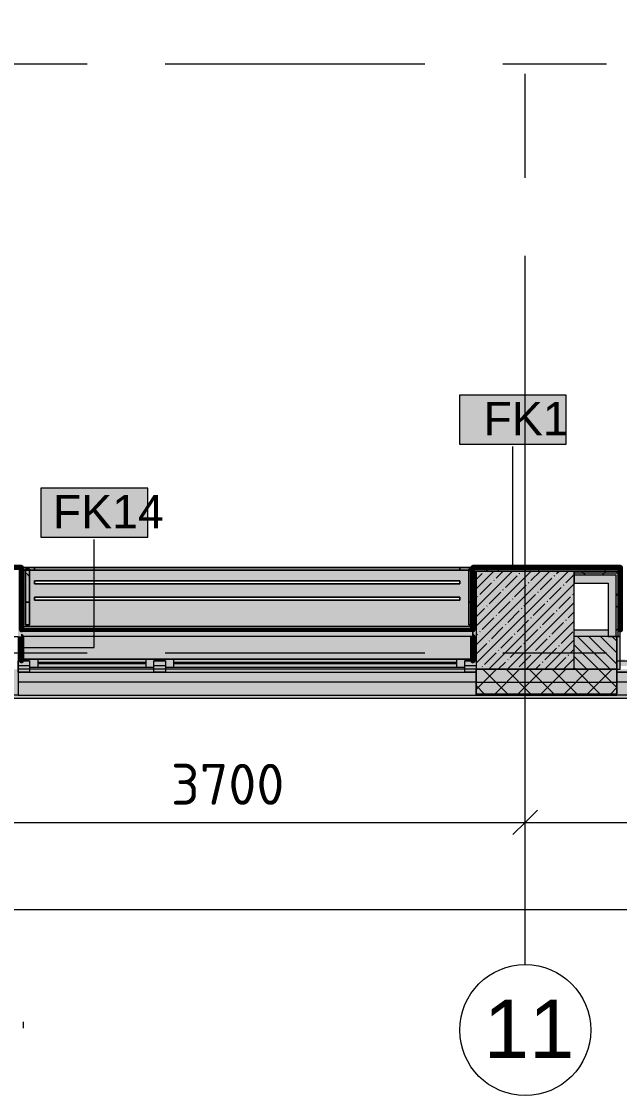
# Model space of a CAD drawing. Header units: millimetres. Extents: x -3817 to 677485, y -22715 to 103890.
# Drawn here: x 30474 to 34130, y -795 to 5771 of the extents above; entities that cross this region are included whole.
import ezdxf

# ---------------------------------------------------------------- set-up
doc = ezdxf.new("R2010")
doc.units = ezdxf.units.MM
doc.layers.add('PDF _Геометрия', color=7, linetype='Continuous', true_color=0x1d1d1d)
doc.layers.add('PDF _Сплошная заливка', color=7, linetype='Continuous', true_color=0xffffff)
doc.layers.add('PDF _Текст', color=7, linetype='Continuous')
doc.styles.add('PDF ArialMT', font='arial.ttf')
doc.styles.add('PDF GOST-Common', font='arial.ttf')
doc.styles.add('PDF ISOCPEUR', font='isocpeur.ttf')

msp = doc.modelspace()

# ---------------------------------------------------------------- hatches: boundary and pattern name
at = {"layer": 'PDF _Сплошная заливка', "true_color": 0xf4f2ee, "transparency": 33554559}
h = msp.add_hatch(color=7, dxfattribs=at)
h.paths.add_polyline_path([(30553.3, 2416.3), (30553, 2432.3), (30474.3, 2431), (30489, 2416.3), (30498.3, 2416.3), (30498.3, 2421.8), (30522.3, 2421.8), (30522.3, 2416.3), (30553, 2416.3)], flags=0)
h.paths.add_polyline_path([(33208.3, 2416.3), (33208.3, 2421.8), (33222.8, 2421.8), (33232.3, 2432.3), (33153.3, 2431.3), (33153.3, 2416.3)], flags=0)
at = {"layer": 'PDF _Сплошная заливка', "true_color": 0xf9f8f6, "transparency": 33554559}
msp.add_hatch(color=7, dxfattribs=at).paths.add_polyline_path([(31121.3, 2416.3), (33153.3, 2416.3), (33153.3, 2432.3), (30553.3, 2432.3), (30553.3, 2416.3)])
at = {"layer": 'PDF _Сплошная заливка', "transparency": 33554559}
for points in [[(34131.7, 2411.3), (34135.3, 2412.3), (34134.3, 2431.3), (33233.3, 2431.3), (33233.3, 2411.3), (34122.2, 2411.3)], [(33253.3, 2061.3), (33253.3, 2411.3), (33233.3, 2411.3), (33233.3, 2061.3), (33243.3, 2061.3)], [(33253.3, 1811.3), (33853.3, 1811.3), (33853.3, 2411.3), (33253.3, 2411.3), (33253.3, 1831.3)], [(34059.3, 2398.8), (34134.3, 2398.8), (34134.3, 2411.3), (33853.3, 2411.3), (33853.3, 2398.8)], [(34121.8, 2386.3), (34121.8, 2398.8), (33853.3, 2398.8), (33853.3, 2386.3), (34109.3, 2386.3)], [(34113.3, 2011.3), (34121.8, 2011.3), (34121.8, 2386.3), (34109.3, 2386.3), (34109.3, 2011.3)], [(34134.3, 2011.3), (34134.3, 2398.8), (34121.8, 2398.8), (34121.8, 2011.3), (34131.9, 2011.3)], [(31283.3, 1823.3), (31283.3, 1863.3), (31303.3, 1863.3), (31303.3, 1873.3), (30503.3, 1872.3), (30503.3, 1863.3), (30523.3, 1863.3), (30523.3, 1823.3), (31121.3, 1823.3)], [(33183.3, 1823.3), (33183.3, 1863.3), (33203.3, 1863.3), (33203.3, 1873.3), (31333.3, 1872.3), (31333.3, 1863.3), (31353.3, 1863.3), (31353.3, 1823.3)], [(30453.3, 1811.3), (33253.3, 1811.3), (33253.3, 1831.3), (33183.3, 1831.3), (33183.3, 1823.3), (31353.3, 1823.3), (31353.3, 1831.3), (31283.3, 1831.3), (31283.3, 1823.3), (30523.3, 1823.3), (30523.3, 1831.3), (30453.3, 1831.3), (30453.3, 1823.3)], [(30453.3, 1653.4), (33253.3, 1653.4), (33253.3, 1811.3), (30453.3, 1811.3), (30453.3, 1658.3)], [(34113.3, 1653.4), (36213.3, 1653.4), (36213.3, 1811.3), (34113.3, 1811.3), (34113.3, 1658.3)], [(16753.3, 1631.4), (39003.3, 1631.4), (39003.3, 1653.4), (133.3, 1653.4), (133.3, 1631.4), (16175.8, 1631.4)]]:
    msp.add_hatch(color=256, dxfattribs=at).paths.add_polyline_path(points)
at = {"layer": 'PDF _Сплошная заливка', "true_color": 0xeae6de, "transparency": 33554559}
h = msp.add_hatch(color=254, dxfattribs=at)
h.paths.add_polyline_path([(33232.3, 2072.3), (33232.3, 2081.8), (33208.3, 2081.8), (33208.3, 2416.3), (30522.3, 2416.3), (30522.3, 2081.8), (30498.3, 2081.8), (30498.3, 2416.3), (30474.3, 2416.3), (30474.3, 2072.3), (33153.3, 2072.3)], flags=0)
h.paths.add_polyline_path([(31121.3, 2232.3), (30553, 2232.3), (30553, 2252.3), (33153.3, 2252.3), (33153.3, 2232.3)], flags=0)
h.paths.add_polyline_path([(30588.6, 2332.3), (30553, 2332.3), (30553, 2352.3), (33153.3, 2352.3), (33153.3, 2332.3), (31121.3, 2332.3)], flags=0)
at = {"layer": 'PDF _Сплошная заливка', "true_color": 0xf9f8f6, "transparency": 33554559}
h = msp.add_hatch(color=7, dxfattribs=at)
h.paths.add_polyline_path([(30498.3, 2221.8), (30522.3, 2221.8), (30522.3, 2370.7), (30498.3, 2400.7), (30498.3, 2232.3)], flags=0)
h.paths.add_polyline_path([(30522.3, 2383), (30522.3, 2416.3), (30498.3, 2416.3), (30498.3, 2407)], flags=0)
h = msp.add_hatch(color=7, dxfattribs=at)
h.paths.add_polyline_path([(33232.3, 2221.8), (33232.3, 2421.8), (33224.9, 2421.8), (33208.3, 2401), (33208.3, 2221.8)], flags=0)
h.paths.add_polyline_path([(33208.3, 2407.3), (33217.3, 2416.3), (33208.3, 2416.3)], flags=0)
at = {"layer": 'PDF _Сплошная заливка', "true_color": 0xf4f2ee, "transparency": 33554559}
msp.add_hatch(color=7, dxfattribs=at).paths.add_polyline_path([(33232.3, 2081.8), (33232.3, 2221.8), (33208.3, 2221.8), (33208.3, 2081.8), (33229, 2081.8)])
at = {"layer": 'PDF _Сплошная заливка', "transparency": 33554559}
h = msp.add_hatch(color=256, dxfattribs=at)
h.paths.add_polyline_path([(25678.3, 1831.3), (25678.3, 1863.3), (25657.3, 1863.3), (25657.3, 1872.3), (25628.3, 1872.3), (25628.3, 1863.3), (25608.3, 1863.3), (25608.3, 1831.3), (25658.3, 1831.3)], flags=0)
h.paths.add_polyline_path([(23708.3, 1831.3), (23778.3, 1831.3), (23778.3, 1863.3), (23758.3, 1863.3), (23758.3, 1872.3), (23728.3, 1872.3), (23728.3, 1863.3), (23708.3, 1863.3)], flags=0)
h.paths.add_polyline_path([(22948.3, 1831.3), (22948.3, 1863.3), (22928.3, 1863.3), (22928.3, 1872.3), (22899.3, 1872.3), (22897.5, 1863.3), (22878.3, 1863.3), (22878.3, 1831.3), (22928.3, 1831.3)], flags=0)
h.paths.add_polyline_path([(38213.3, 1831.3), (38212.3, 1872.3), (38183.3, 1872.3), (38183.3, 1863.3), (38163.3, 1863.3), (38163.3, 1831.3)], flags=0)
h.paths.add_polyline_path([(37403.3, 1831.3), (37403.3, 1863.3), (37383.3, 1863.3), (37383.3, 1872.3), (37354.3, 1872.3), (37353.3, 1863.3), (37333.3, 1863.3), (37333.3, 1831.3)], flags=0)
h.paths.add_polyline_path([(26653.3, 1831.3), (26723.3, 1831.3), (26723.3, 1863.3), (26703.3, 1863.3), (26703.3, 1872.3), (26674.3, 1872.3), (26673, 1863.3), (26653.3, 1863.3)], flags=0)
h.paths.add_polyline_path([(27532.3, 1831.3), (27553.3, 1831.3), (27553, 1863.3), (27532.3, 1863.3), (27532.3, 1872.3), (27503.3, 1872.3), (27503.3, 1863.3), (27483.3, 1863.3), (27483.3, 1831.3), (27503.3, 1831.3)], flags=0)
h.paths.add_polyline_path([(36163.3, 1831.3), (36192.3, 1831.3), (36192.3, 1872.4), (36163.3, 1870.4), (36163.3, 1863.3), (36143.3, 1863.3), (36143.3, 1831.3)], flags=0)
h.paths.add_polyline_path([(21803.3, 1831.3), (21853.3, 1831.3), (21853.3, 1863.3), (21832.3, 1863.3), (21832.3, 1872.3), (21803.3, 1872.3), (21803.3, 1863.3), (21783.3, 1863.3), (21783.3, 1831.3)], flags=0)
h.paths.add_polyline_path([(35013.3, 1831.3), (35013.3, 1863.3), (34993.3, 1863.3), (34993.3, 1872.4), (34963.3, 1872.4), (34963.3, 1863.3), (34943.3, 1863.3), (34943.3, 1831.3), (34993.3, 1831.3)], flags=0)
h.paths.add_polyline_path([(21023.3, 1831.3), (21023.3, 1863.3), (21003.3, 1863.3), (21003.3, 1872.3), (20974.3, 1872.3), (20973.3, 1863.3), (20953.3, 1863.3), (20953.5, 1831.3), (21003.3, 1831.3)], flags=0)
h.paths.add_polyline_path([(34183.3, 1831.3), (34183.3, 1863.3), (34163.3, 1863.3), (34163.3, 1872.4), (34134.3, 1872.4), (34134.3, 1831.3), (34163.3, 1831.3)], flags=0)
h.paths.add_polyline_path([(18333.3, 1851.3), (18333.3, 1831.3), (18403.3, 1831.3), (18403.3, 1852.9)], flags=0)
h.paths.add_polyline_path([(19553.3, 1831.3), (19603.3, 1831.3), (19603.3, 1863.3), (19582.3, 1863.3), (19582.3, 2016.3), (17524.3, 2016.3), (17523.3, 1863.3), (17503.3, 1863.3), (17503.3, 1831.3), (17573.3, 1833), (17573.3, 1863.3), (17553.3, 1863.3), (17553.3, 1873.3), (18353.3, 1873.3), (18353.3, 1863.3), (18333.3, 1863.3), (18333.3, 1851.3), (18403.3, 1852.9), (18403.3, 1863.3), (18383.3, 1863.3), (18383.3, 1873.3), (19553.3, 1873.3), (19553.3, 1863.3), (19533.3, 1863.3), (19533.3, 1831.3)], flags=0)
h.paths.add_polyline_path([(29453, 1831.3), (29453, 1863.3), (29432, 1863.3), (29432, 1872.3), (29403, 1872.3), (29403, 1863.3), (29383, 1863.3), (29383, 1831.3), (29433, 1831.3)], flags=0)
h.paths.add_polyline_path([(28574, 1831.3), (28623, 1831.3), (28623, 1863.3), (28603, 1863.3), (28603, 1872.3), (28574, 1872.3), (28573, 1863.3), (28553, 1863.3), (28553.2, 1831.3), (28573, 1831.3)], flags=0)
h.paths.add_polyline_path([(33203.3, 1831.3), (33253.3, 1831.3), (33253.3, 1863.3), (33232.3, 1863.3), (33232.3, 1872.3), (33203.3, 1872.3), (33203.3, 1863.3), (33183.3, 1863.3), (33183.3, 1831.3)], flags=0)
h.paths.add_polyline_path([(30453.3, 1831.3), (30523.3, 1831.3), (30523.3, 1863.3), (30503.3, 1863.3), (30503.3, 1872.3), (30474.3, 1872.3), (30473.3, 1863.3), (30453.3, 1863.3)], flags=0)
h.paths.add_polyline_path([(31353.3, 1831.3), (31353.3, 1863.3), (31333.3, 1863.3), (31333.3, 1872.3), (31303.3, 1872.3), (31303.3, 1863.3), (31283.3, 1863.3), (31283.3, 1831.3), (31333.3, 1831.3)], flags=0)
h.paths.add_polyline_path([(16753.3, 1831.3), (16753.3, 1863.3), (16732.3, 1863.3), (16733.3, 2011.3), (16753.3, 2011.3), (16753.3, 2016.3), (16020.3, 2016.3), (15853.3, 2051.3), (15853.3, 2011.3), (15874.3, 2011.3), (15873.3, 1863.3), (15853.3, 1863.3), (15853.3, 1831.3), (15923.3, 1831.3), (15923.3, 1863.3), (15903.3, 1863.3), (15903.3, 1873.3), (16703.3, 1873.3), (16703.3, 1863.3), (16683.3, 1863.3), (16683.3, 1831.3)], flags=0)
h.paths.add_polyline_path([(13003.3, 1831.3), (13073.3, 1831.3), (13073.3, 1863.3), (13053.3, 1863.3), (13053.3, 1873.3), (13853.3, 1873.3), (13853.3, 1863.3), (13833.3, 1863.3), (13833.3, 1831.3), (13903.3, 1831.3), (13903.3, 1863.3), (13883.3, 1863.3), (13883.3, 1873.3), (15053.3, 1873.3), (15053.3, 1863.3), (15033.3, 1863.3), (15033.3, 1831.3), (15103.3, 1831.3), (15103.3, 1863.3), (15082.3, 1863.3), (15082.3, 2051.2), (14752.4, 2016.3), (13024.1, 2016.3), (13023.3, 1863.3), (13006.2, 1863.3)], flags=0)
h.paths.add_polyline_path([(12253.3, 1831.3), (12253.3, 1863.3), (12232.3, 1863.3), (12233.3, 2011.3), (12403.3, 2011.3), (12403.3, 2051.3), (12383.3, 2051.3), (12383.3, 2016.3), (10528, 2016.3), (10173.3, 2051.3), (10173.3, 1863.3), (10153.3, 1863.3), (10153.3, 1831.3), (10223.3, 1831.3), (10223.3, 1863.3), (10203.3, 1863.3), (10203.3, 1873.3), (11003.3, 1873.3), (11003.3, 1863.3), (10983.3, 1863.3), (10983.3, 1831.3), (11053.3, 1831.3), (11053.3, 1863.3), (11033.3, 1863.3), (11033.3, 1873.3), (12203.3, 1873.3), (12203.3, 1863.3), (12183.3, 1863.3), (12183.3, 1831.3)], flags=0)
h.paths.add_polyline_path([(9403, 1831.3), (9403, 1863.3), (9382, 1863.3), (9383, 2011.3), (9582, 2012.3), (9582, 2016.3), (8523, 2016.3), (8523, 2051.3), (8503.3, 2051.3), (8503.3, 2011.3), (8524, 2011.3), (8523, 1863.3), (8503.3, 1863.3), (8503.3, 1831.3), (8573, 1831.3), (8573, 1863.3), (8553, 1863.3), (8553, 1873.3), (9353, 1873.3), (9353, 1863.3), (9333, 1863.3), (9333, 1831.3), (9383, 1831.3)], flags=0)
h.paths.add_polyline_path([(4803.3, 1831.3), (4873.3, 1831.3), (4873.3, 1863.3), (4853.3, 1863.3), (4853.3, 1873.3), (7023.3, 1873.3), (7023.3, 1863.3), (7003.3, 1863.3), (7003.3, 1831.3), (7073.3, 1831.3), (7073.3, 1863.3), (7052.3, 1863.3), (7052.3, 2016.3), (3994.3, 2016.3), (3993.3, 1851.3), (3973.3, 1851.3), (3973.3, 1831.3), (4043.3, 1831.3), (4043.3, 1863.3), (4023.3, 1863.3), (4023.3, 1873.3), (4823.3, 1873.3), (4823.3, 1863.3), (4803.3, 1863.3)], flags=0)
h.paths.add_polyline_path([(26653.3, 2011.3), (26671.8, 2011.3), (26671.8, 2051.3), (26653.3, 2050.9)], flags=0)
h.paths.add_polyline_path([(26403.3, 2011.3), (26596.8, 2011.3), (26596.8, 2051.3), (26403.3, 2051.3), (26403.3, 2044.9)], flags=0)
h.paths.add_polyline_path([(30053, 2011.3), (30398.3, 2011.3), (30398.3, 2051.3), (30053, 2051.3)], flags=0)
h.paths.add_polyline_path([(27553, 2011.3), (27553.2, 2011.3), (27553, 2034.6)], flags=0)
h.paths.add_polyline_path([(29433, 2011.3), (29453, 2011.3), (29453, 2051.3), (29433, 2051.3)], flags=0)
h.paths.add_polyline_path([(25678.3, 2011.3), (25678.3, 2051.3), (25657.5, 2051.3), (25658.3, 2011.3)], flags=0)
h.paths.add_polyline_path([(33853.3, 2011.3), (34059.3, 2011.3), (34059.3, 2051.3), (33853.3, 2051.3)], flags=0)
h.paths.add_polyline_path([(36211.9, 2011.3), (36213.3, 2011.3), (36211.9, 2051.3)], flags=0)
h.paths.add_polyline_path([(15496.5, 2011.3), (15778.3, 2011.3), (15778.3, 2051.3), (15178.3, 2051.3), (15178.3, 2011.3), (15430.5, 2011.3)], flags=0)
h.paths.add_polyline_path([(22897.5, 2011.3), (22897.5, 2051.3), (22878.3, 2051.3), (22878.3, 2011.3)], flags=0)
h.paths.add_polyline_path([(22753.3, 2011.3), (22823.3, 2011.3), (22823.3, 2051.3), (22753.3, 2051.3)], flags=0)
h.paths.add_polyline_path([(22153.3, 2011.3), (22153.3, 2051.3), (21928.3, 2051.3), (21928.3, 2011.3)], flags=0)
h.paths.add_polyline_path([(10061.7, 2011.3), (10078.3, 2011.3), (10078.3, 2051.3), (9678, 2051.3), (9678, 2011.3), (9869.6, 2011.3)], flags=0)
h.paths.add_polyline_path([(26672.8, 2011.3), (26673, 2011.3), (26672.8, 2051.3)], flags=0)
h.paths.add_polyline_path([(16903.3, 2011.3), (16903.3, 2051.3), (16828.3, 2051.3), (16828.3, 2011.3), (16855.1, 2011.3)], flags=0)
h.paths.add_polyline_path([(30473.3, 2011.3), (30473.3, 2051.3), (30453.3, 2051.3), (30453.3, 2011.3)], flags=0)
h.paths.add_polyline_path([(33253.3, 2011.3), (33253.3, 2051.3), (33233.3, 2051.3), (33233.3, 2011.3)], flags=0)
h.paths.add_polyline_path([(7903.3, 2011.3), (7903.3, 2051.3), (7148.3, 2051.3), (7148.3, 2011.3), (7224.2, 2011.3)], flags=0)
at = {"layer": 'PDF _Сплошная заливка', "true_color": 0xeae6de, "transparency": 33554559}
h = msp.add_hatch(color=254, dxfattribs=at)
h.paths.add_polyline_path([(30474.3, 1872.3), (33232.3, 1873.3), (33232.3, 2051.3), (30473.3, 2051.3), (30474.3, 1873.3)], flags=0)
h.paths.add_polyline_path([(31121.3, 2052.3), (33232.3, 2052.3), (33232.3, 2072.3), (30474.3, 2072.3), (30474.3, 2052.3), (30553, 2052.3)], flags=0)
at = {"layer": 'PDF _Сплошная заливка', "transparency": 33554559}
h = msp.add_hatch(color=256, dxfattribs=at)
h.paths.add_polyline_path([(33853.3, 1811.3), (34113.3, 1811.3), (34113.3, 2011.3), (33853.3, 2011.2), (33853.3, 1811.4)], flags=0)
h.paths.add_polyline_path([(36213.3, 1811.3), (37333.3, 1811.3), (37333.3, 2011.3), (36213.3, 2011.3), (36213.3, 1831.3)], flags=0)
h = msp.add_hatch(color=256, dxfattribs=at)
h.paths.add_polyline_path([(30453.3, 1661.3), (30453.3, 1811.3), (29453, 1811.3), (29453, 1661.3)], flags=0)
h.paths.add_polyline_path([(36213.3, 1661.3), (37333.3, 1661.3), (37333.3, 1811.3), (36213.3, 1811.3), (36213.3, 1721.1)], flags=0)
h.paths.add_polyline_path([(38233.3, 1661.3), (39003.3, 1661.3), (39003.3, 1811.3), (38233.3, 1811.3), (38233.3, 1726.1)], flags=0)
h.paths.add_polyline_path([(25686.6, 1661.3), (26653.3, 1661.3), (26653.3, 1811.3), (25678.3, 1811.3), (25678.3, 1661.3)], flags=0)
h.paths.add_polyline_path([(28553, 1661.3), (28553, 1811.3), (27553.3, 1811.3), (27553.3, 1661.3), (28404, 1661.3)], flags=0)
h.paths.add_polyline_path([(1230.3, 1661.3), (3973.3, 1661.3), (3973.3, 1811.3), (-16.7, 1811.3), (-16.7, 1661.3), (353.3, 1661.3)], flags=0)
h.paths.add_polyline_path([(12253.3, 1661.3), (13003.3, 1663.4), (13003.3, 1811.3), (12253.3, 1811.3), (12253.3, 1661.5)], flags=0)
h.paths.add_polyline_path([(15103.3, 1661.3), (15853.3, 1661.3), (15853.3, 1811.3), (15103.3, 1811.3), (15103.3, 1668.6)], flags=0)
h.paths.add_polyline_path([(16753.3, 1661.3), (17503.3, 1661.3), (17503.3, 1811.3), (16753.3, 1811.3), (16753.3, 1672.7)], flags=0)
h.paths.add_polyline_path([(19603.3, 1661.3), (20953.3, 1661.3), (20953.3, 1811.3), (19603.3, 1811.3), (19603.3, 1679.8)], flags=0)
h.paths.add_polyline_path([(33838.7, 1661.3), (34113.3, 1661.3), (34113.3, 1811.3), (33253.3, 1811.3), (33253.3, 1661.3)], flags=0)
h.paths.add_polyline_path([(21853.3, 1661.3), (22878.3, 1661.3), (22878.3, 1811.3), (21853.3, 1811.3), (21853.3, 1685.4)], flags=0)
h.paths.add_polyline_path([(9403, 1661.3), (10153.3, 1661.3), (10153.3, 1811.3), (9403, 1811.3), (9403, 1793.3)], flags=0)
h.paths.add_polyline_path([(8503, 1661.3), (8503, 1811.3), (7073.3, 1811.3), (7073.3, 1661.3), (7903.3, 1661.3)], flags=0)
h = msp.add_hatch(color=256, dxfattribs=at)
h.paths.add_polyline_path([(33838.7, 1653.4), (34113.3, 1653.4), (34113.3, 1658.3), (33253.3, 1658.3), (33253.3, 1653.4)], flags=0)
h.paths.add_polyline_path([(36213.3, 1653.4), (37333.3, 1653.4), (37333.3, 1658.3), (36213.3, 1658.3)], flags=0)
h.paths.add_polyline_path([(38233.3, 1653.4), (39003.3, 1653.4), (39003.3, 1658.3), (38233.3, 1658.3)], flags=0)
h.paths.add_polyline_path([(29453, 1653.4), (30453.3, 1653.4), (30453.3, 1658.3), (29453, 1658.3)], flags=0)
h.paths.add_polyline_path([(28404, 1653.4), (28553, 1653.4), (28553, 1658.3), (27553.3, 1658.3), (27553.3, 1653.4)], flags=0)
h.paths.add_polyline_path([(25686.6, 1653.4), (26653.3, 1653.4), (26653.3, 1658.3), (25678.3, 1658.3), (25678.3, 1653.4)], flags=0)
h.paths.add_polyline_path([(16753.3, 1653.4), (17503.3, 1653.4), (17503.3, 1658.3), (16753.3, 1658.3)], flags=0)
h.paths.add_polyline_path([(12253.3, 1653.4), (13003.3, 1653.4), (13003.3, 1658.3), (12253.3, 1658.3)], flags=0)
h.paths.add_polyline_path([(15103.3, 1653.4), (15853.3, 1653.4), (15853.3, 1658.3), (15103.3, 1658.3)], flags=0)
h.paths.add_polyline_path([(20953.3, 1653.4), (20953.3, 1658.3), (19603.3, 1658.3), (19603.3, 1653.4), (20251.9, 1653.4)], flags=0)
h.paths.add_polyline_path([(21853.3, 1653.4), (22878.3, 1653.4), (22878.3, 1658.3), (21853.3, 1658.3)], flags=0)
h.paths.add_polyline_path([(7903.3, 1653.4), (8503, 1653.4), (8503, 1658.3), (7073.3, 1658.3), (7073.3, 1653.4)], flags=0)
h.paths.add_polyline_path([(3973.3, 1653.4), (3973.3, 1658.3), (-24.7, 1658.3), (-24.7, 1653.4), (3753.3, 1653.4)], flags=0)
h.paths.add_polyline_path([(9403, 1653.4), (10153.3, 1653.4), (10153.3, 1658.3), (9403, 1658.3), (9403, 1654.4)], flags=0)
h = msp.add_hatch(color=256, dxfattribs=at)
h.paths.add_polyline_path([(36556.1, 1658.3), (37333.3, 1658.3), (37333.3, 1661.3), (36213.3, 1661.3), (36213.3, 1658.3)], flags=0)
h.paths.add_polyline_path([(25686.6, 1658.3), (26653.3, 1658.3), (26653.3, 1661.3), (25678.3, 1661.3), (25678.3, 1658.3)], flags=0)
h.paths.add_polyline_path([(39003.3, 1658.3), (39003.3, 1661.3), (38233.3, 1661.3), (38233.3, 1658.3)], flags=0)
h.paths.add_polyline_path([(15103.3, 1658.3), (15853.3, 1658.3), (15853.3, 1661.3), (15103.3, 1661.3)], flags=0)
h.paths.add_polyline_path([(16753.3, 1658.3), (17503.3, 1658.3), (17503.3, 1661.3), (16753.3, 1661.3)], flags=0)
h.paths.add_polyline_path([(33853, 1658.3), (34113.3, 1658.3), (34113.3, 1661.3), (33253.3, 1661.3), (33253.3, 1658.3), (33838.7, 1658.3)], flags=0)
h.paths.add_polyline_path([(7903.3, 1658.3), (8503, 1658.3), (8503, 1661.3), (7073.3, 1661.3), (7073.3, 1658.3)], flags=0)
h.paths.add_polyline_path([(21853.3, 1658.3), (22878.3, 1658.3), (22878.3, 1661.3), (21853.3, 1661.3)], flags=0)
h.paths.add_polyline_path([(29453, 1658.3), (30453.3, 1658.3), (30453.3, 1661.3), (29453, 1661.3)], flags=0)
h.paths.add_polyline_path([(20251.9, 1658.3), (20953.3, 1658.3), (20953.3, 1661.3), (19603.3, 1661.3), (19603.3, 1658.3)], flags=0)
h.paths.add_polyline_path([(27553.3, 1658.3), (28553, 1658.3), (28553, 1661.3), (27553.3, 1661.3)], flags=0)
h.paths.add_polyline_path([(12253.3, 1658.3), (13003.3, 1658.3), (13003.3, 1661.3), (12253.3, 1661.3)], flags=0)
h.paths.add_polyline_path([(-16.7, 1658.3), (3973.3, 1658.3), (3973.3, 1661.3), (-16.7, 1661.3), (-19.7, 1658.3)], flags=0)
h.paths.add_polyline_path([(9403, 1658.3), (10153.3, 1658.3), (10153.3, 1661.3), (9403, 1661.3)], flags=0)

# ---------------------------------------------------------------- linework, layer by layer
at = {"layer": 'PDF _Геометрия', "color": 231, "lineweight": 70, "true_color": 0xff80c0}
for points in [[(30473.3, 2431.3), (30473.3, 2052.3), (30474.3, 2052.3), (30474.3, 2431.3), (30474.3, 2432.3), (29874, 2432.3), (29874, 9190.3), (30073, 9190.3), (30074, 9190.3), (30074, 9590.3)], [(34134.3, 2411.3), (34134.3, 2051.3), (34135.3, 2051.3), (34135.3, 2411.3), (34135.3, 2431.3), (34135.3, 2432.3), (34134.3, 2432.3), (33233.3, 2432.3), (33232.3, 2432.3), (33232.3, 2052.3), (33233.3, 2052.3), (33233.3, 2431.3)]]:
    msp.add_lwpolyline(points, dxfattribs=at)
at = {"layer": 'PDF _Геометрия', "color": 9, "lineweight": 9, "true_color": 0xc0c0c0}
for points in [[(39273.4, 1631.4), (133.3, 1631.4), (-46.7, 1631.4), (-46.7, 5581.4), (-24.7, 5581.4)], [(33233.3, 2431.3), (33233.3, 2411.3), (33233.3, 2061.3), (33253.3, 2061.3), (33253.3, 2411.3), (34134.3, 2411.3)], [(29683.3, 1811.3), (30053, 1811.3), (30053, 2011.3), (30453.3, 2011.3), (30453.3, 1811.3), (30453.3, 1653.4), (33253.3, 1653.4), (33253.3, 1811.3), (30453.3, 1811.3), (30453.3, 1653.4), (29453, 1653.4), (29453, 1811.3), (28553, 1811.3), (28553, 1653.4), (27553.3, 1653.4), (27553.3, 1811.3), (26653.3, 1811.3), (26653.3, 1653.4), (27553.3, 1653.4), (27553.3, 1811.3), (27553.3, 2011.3), (27553.3, 2051.3), (27553.3, 2011.3)], [(33233.3, 2051.3), (33253.3, 2051.3), (33253.3, 2011.3), (33233.3, 2011.3)], [(33243.3, 2051.3), (33253.3, 2051.3)], [(33853.3, 2051.3), (34059.3, 2051.3)], [(34113.3, 1811.3), (34113.3, 2011.3), (33853.3, 2011.3)], [(30523.3, 1831.3), (30453.3, 1831.3)], [(31353.3, 1831.3), (31283.3, 1831.3)], [(33253.3, 1831.3), (33183.3, 1831.3)], [(33853, 1811.3), (33253.3, 1811.3), (33253.3, 1653.4), (34113.3, 1653.4), (34113.3, 1811.3), (34113.3, 1661.3)], [(36213.3, 1658.3), (36213.3, 1653.4), (34113.3, 1653.4), (34113.3, 1658.3)]]:
    msp.add_lwpolyline(points, dxfattribs=at)
at = {"layer": 'PDF _Геометрия', "color": 253, "lineweight": 9, "true_color": 0xaaaaaa}
for points in [[(30240.6, 5511.3), (30875.6, 5511.3)], [(31351.9, 5511.3), (32939.4, 5511.3)], [(33415.6, 5511.3), (34050.6, 5511.3)], [(33553.3, 4814.8), (33553.3, 5449.8)], [(33553.3, 5.1), (33553.3, 2505.1), (33553.3, 4338.5)], [(30240.6, 1911.3), (30875.6, 1911.3)], [(31351.9, 1911.3), (32939.4, 1911.3)], [(33415.6, 1911.3), (34050.6, 1911.3)], [(30523.3, 1863.3), (30453.3, 1863.3)], [(30573.3, 1853.3), (31233.3, 1853.3)], [(31233.3, 1843.3), (30573.3, 1843.3)], [(31353.3, 1863.3), (31283.3, 1863.3)], [(31403.3, 1853.3), (33133.3, 1853.3)], [(33133.3, 1843.3), (31403.3, 1843.3)], [(33253.3, 1863.3), (33183.3, 1863.3)], [(30453.3, 1793.3), (33253.3, 1793.3)], [(34113.3, 1793.3), (36213.3, 1793.3)]]:
    msp.add_lwpolyline(points, dxfattribs=at)
at = {"layer": 'PDF _Геометрия', "color": 7, "lineweight": 9}
for points in [[(33803.7, 3486.6), (33150.6, 3486.6), (33150.6, 3186.6), (33803.7, 3186.6)], [(31245.3, 2917.6), (30592.1, 2917.6), (30592.1, 2617.6), (31245.3, 2617.6)], [(33853.3, 2411.3), (33253.3, 2411.3), (33253.3, 1811.3), (33853.3, 1811.3)], [(34113.3, 1811.3), (33853, 1811.3)]]:
    msp.add_lwpolyline(points, close=True, dxfattribs=at)
for points in [[(33477.2, 2431.9), (33477.2, 3172.7)], [(30467.7, 1944.5), (30918.7, 1944.5), (30918.7, 2603.7)], [(34134.3, 2432.3), (34134.3, 2431.3), (34122.2, 2431.3), (33233.3, 2431.3)], [(34121.8, 2011.3), (34121.8, 2336.3), (34121.8, 2386.3), (34121.8, 2398.8), (33853.3, 2398.8)], [(34109.3, 2011.3), (34109.3, 2336.3), (34109.3, 2386.3), (33853.3, 2386.3)], [(33253.3, 1732.3), (34113.3, 1732.3)], [(33253.3, 1661.3), (34113.3, 1661.3)], [(33253.3, 1658.3), (34113.3, 1658.3)], [(233.3, 874.9), (3953.3, 874.9), (8253.3, 874.9), (12753.3, 874.9), (14253.3, 874.9), (17253.3, 874.9), (18753.3, 874.9), (22453.3, 874.9), (26153.3, 874.9), (29853.3, 874.9), (33553.3, 874.9), (38553.3, 874.9), (39003.3, 874.9), (39003.3, 994.9)], [(33553.3, 680.9), (33553.3, 874.9), (33553.3, 994.9)], [(233.3, 342.6), (39123.3, 342.6)], [(30484.2, -344.2), (30484.2, -364), (30484.2, -383.7)]]:
    msp.add_lwpolyline(points, dxfattribs=at)
at = {"layer": 'PDF _Геометрия', "color": 8, "lineweight": 9, "true_color": 0x808080}
for points in [[(33233.3, 2432.3), (30474.2, 2432.3)], [(30553, 2332.3), (30553, 2352.3), (33153.3, 2352.3), (33153.3, 2332.3)], [(30553, 2332.3), (33153.3, 2332.3), (33153.3, 2352.3), (30553, 2352.3)], [(30553, 2232.3), (30553, 2252.3), (33153.3, 2252.3), (33153.3, 2232.3)], [(30553, 2232.3), (33153.3, 2232.3), (33153.3, 2252.3), (30553, 2252.3)], [(33232.3, 2072.3), (30474.3, 2072.3)], [(33233.3, 2052.3), (33233.3, 2011.3)], [(30503.3, 1872.3), (30474.3, 1872.3)], [(31333.3, 1872.3), (31303.3, 1872.3)], [(33232.3, 1872.3), (33203.3, 1872.3)]]:
    msp.add_lwpolyline(points, close=True, dxfattribs=at)
for points in [[(30474.2, 2432.3), (33233.3, 2432.3), (30474.2, 2432.3)], [(30553.3, 2432.3), (33153.3, 2432.3), (30553.3, 2432.3)]]:
    msp.add_lwpolyline(points, dxfattribs=at)
at = {"layer": 'PDF _Геометрия', "color": 254, "lineweight": 9, "true_color": 0xd5d3cf}
for points in [[(30553.3, 2432.3), (30553.3, 2416.3), (30553.3, 2432.3)], [(33217.3, 2416.3), (33208.3, 2416.3), (33208.3, 2421.8), (33208.3, 2416.3), (33208.3, 2421.8), (33222.8, 2421.8)], [(33232.3, 2081.8), (33232.3, 2416.3), (33220.5, 2416.3)], [(33232.3, 2221.8), (33232.3, 2416.3), (33232.3, 2221.8)]]:
    msp.add_lwpolyline(points, dxfattribs=at)
for points in [[(33153.3, 2432.3), (33153.3, 2416.3)], [(30522.3, 2421.8), (30498.3, 2421.8)], [(30522.3, 2421.8), (30522.3, 2416.3), (30522.3, 2421.8), (30522.3, 2416.3), (30498.3, 2416.3), (30498.3, 2421.8)], [(30498.3, 2416.3), (30498.3, 2421.8)], [(33222.8, 2421.8), (33208.3, 2421.8)], [(30522.3, 2221.8), (30498.3, 2221.8)], [(33232.3, 2221.8), (33208.3, 2221.8)]]:
    msp.add_lwpolyline(points, close=True, dxfattribs=at)
at = {"layer": 'PDF _Геометрия', "color": 231, "lineweight": 9, "true_color": 0xff80c0}
msp.add_lwpolyline([(33233.3, 2431.3), (34122.2, 2431.3), (34134.3, 2431.3), (34134.3, 2432.3)], dxfattribs=at)
at = {"layer": 'PDF _Геометрия', "color": 253, "lineweight": 9, "true_color": 0x9b9b9b}
for points in [[(33538.4, 2431.3), (33536.6, 2428.2)], [(33578.9, 2422.6), (33573.9, 2431.3)], [(33892.6, 2427.8), (33890.6, 2431.3)], [(33960.8, 2431.3), (33960, 2430.1)], [(34002.3, 2420.7), (33997.3, 2429.5)], [(33238.7, 2402.2), (33233.7, 2410.9)], [(33239, 2400.4), (33234, 2391.7)], [(33280.6, 2411.6), (33280.5, 2411.3)], [(33303.8, 2411.3), (33301.7, 2415)], [(33322.3, 2422.7), (33317.3, 2414)], [(33390.3, 2418.7), (33386.1, 2411.3)], [(33479.8, 2411.3), (33479.4, 2412)], [(33636, 2417.6), (33632.5, 2411.3)], [(33704.1, 2413.5), (33702.9, 2411.3)], [(33923.4, 2427.6), (33918.4, 2418.9)], [(34042.9, 2411.3), (34038.9, 2418.3)], [(34127.5, 2415.4), (34125.2, 2411.3)], [(33253.1, 2338.1), (33253.3, 2338.1)], [(33246.1, 2290.8), (33241.1, 2282.1)], [(33246.9, 2266.2), (33241.9, 2274.9)], [(33242, 2222.7), (33237, 2214)], [(33253.2, 2181.1), (33248.1, 2172.4)], [(33253.1, 2155.2), (33253.3, 2155.2)], [(33253.1, 2094.2), (33253.3, 2094.2)], [(33240.9, 1977), (33235.9, 1968.3)], [(33253.1, 2002.8), (33253.3, 2002.8)], [(34113.3, 1972.3), (34116.6, 1972.3)], [(33252.1, 1935.4), (33247, 1926.6)], [(33253.3, 1889.3), (33251.1, 1893.1)], [(34113.3, 1880.9), (34116.6, 1880.9)]]:
    msp.add_lwpolyline(points, dxfattribs=at)
at = {"layer": 'PDF _Геометрия', "color": 253, "lineweight": 9, "true_color": 0xaba79f}
for points in [[(30498.3, 2416.3), (30474.3, 2416.3), (30498.3, 2416.3)], [(30498.3, 2416.3), (30498.3, 2081.8), (30498.3, 2421.8), (30522.3, 2421.8), (30522.3, 2081.8), (30522.3, 2416.3), (33208.3, 2416.3), (30522.3, 2416.3)], [(30498.3, 2416.3), (30498.3, 2221.8), (30498.3, 2416.3)], [(30522.3, 2416.3), (30522.3, 2221.8), (30522.3, 2416.3)], [(33208.3, 2416.3), (33208.3, 2081.8), (33208.3, 2421.8), (33222.8, 2421.8)], [(33208.3, 2416.3), (33208.3, 2221.8), (33208.3, 2416.3)], [(33224.9, 2421.8), (33232.3, 2421.8), (33232.3, 2081.8), (33229, 2081.8), (33232.3, 2081.8)], [(33232.3, 2072.3), (30474.3, 2072.3), (33232.3, 2072.3)]]:
    msp.add_lwpolyline(points, dxfattribs=at)
at = {"layer": 'PDF _Геометрия', "color": 254, "lineweight": 9, "true_color": 0xeae9e7}
for points in [[(30498.3, 2416.3), (30522.3, 2416.3)], [(33208.3, 2416.3), (33217.3, 2416.3)], [(33220.5, 2416.3), (33232.3, 2416.3)]]:
    msp.add_lwpolyline(points, dxfattribs=at)
at = {"layer": 'PDF _Геометрия', "color": 253, "lineweight": 9, "true_color": 0xaba79f}
for points in [[(33153.3, 2416.3), (30553.3, 2416.3)], [(30522.3, 2081.8), (30498.3, 2081.8)], [(33228.5, 2081.8), (33208.3, 2081.8)]]:
    msp.add_lwpolyline(points, close=True, dxfattribs=at)
at = {"layer": 'PDF _Геометрия', "color": 254, "lineweight": 9, "true_color": 0xe5e3df}
for points in [[(33217.3, 2416.3), (33220.5, 2416.3)], [(33232.3, 2416.3), (33232.3, 2421.8), (33232.3, 2416.3), (33232.3, 2421.8)]]:
    msp.add_lwpolyline(points, dxfattribs=at)
at = {"layer": 'PDF _Геометрия', "color": 9, "lineweight": 9, "true_color": 0xcbc7bf}
for points in [[(33220.5, 2416.3), (33217.3, 2416.3)], [(33224.9, 2421.8), (33232.3, 2421.8)], [(30473.3, 2051.3), (33233.3, 2051.3)], [(33233.3, 2011.3), (30473.3, 2011.3)]]:
    msp.add_lwpolyline(points, dxfattribs=at)
msp.add_lwpolyline([(33232.3, 2421.8), (33224.9, 2421.8)], close=True, dxfattribs=at)
at = {"layer": 'PDF _Геометрия', "lineweight": 9}
for points in [[(33253.3, 2303.3), (33361.3, 2411.3)], [(33253.3, 2189.2), (33475.4, 2411.3)], [(33253.3, 2075.2), (33589.4, 2411.3)], [(33253.3, 1961.1), (33703.5, 2411.3)], [(33253.3, 1847.1), (33817.5, 2411.3)], [(33253.3, 2360.3), (33289, 2396.1)], [(33303.3, 2410.3), (33304.3, 2411.3)], [(33374.6, 2367.5), (33418.4, 2411.3)], [(33431.6, 2310.5), (33502.9, 2381.8)], [(33517.1, 2396.1), (33519.5, 2398.4)], [(33531.4, 2410.3), (33532.4, 2411.3)], [(33588.4, 2353.3), (33646.5, 2411.3)], [(33645.4, 2296.3), (33716.7, 2367.5)], [(33731, 2381.8), (33733.3, 2384.2)], [(33745.2, 2396.1), (33760.5, 2411.3)], [(33802.3, 2339), (33853.3, 2390)], [(33921.5, 2386.3), (33909, 2398.8), (33896.5, 2411.3)], [(34023, 2386.3), (34035.5, 2398.8), (34048, 2411.3)], [(34134.3, 2385.7), (34121.8, 2398.2), (34121.2, 2398.8), (34108.7, 2411.3)], [(33274.8, 2267.8), (33346.1, 2339)], [(33331.6, 1811.3), (33853.3, 2333)], [(33360.3, 2353.3), (33362.7, 2355.7)], [(33417.3, 2296.3), (33419.7, 2298.6)], [(33488.6, 2253.5), (33559.9, 2324.8)], [(33574.2, 2339), (33576.5, 2341.4)], [(33702.5, 2239.2), (33773.7, 2310.5)], [(33788, 2324.8), (33790.4, 2327.1)], [(33260.5, 2253.5), (33262.9, 2255.9)], [(33331.8, 2210.7), (33403.1, 2282)], [(33474.4, 2239.2), (33476.7, 2241.6)], [(33545.6, 2196.5), (33616.9, 2267.8)], [(33631.2, 2282), (33633.6, 2284.4)], [(33759.5, 2182.2), (33830.8, 2253.5)], [(33845, 2267.8), (33847.4, 2270.1)], [(34109.3, 2260.5), (34121.8, 2273), (34134.3, 2285.5)], [(33253.3, 2132.2), (33303.3, 2182.2)], [(33317.5, 2196.5), (33319.9, 2198.8)], [(33388.8, 2153.7), (33460.1, 2225)], [(33445.6, 1811.3), (33853.3, 2219)], [(33445.9, 2096.7), (33517.1, 2168)], [(33531.4, 2182.2), (33533.8, 2184.6)], [(33602.7, 2139.4), (33674, 2210.7)], [(33688.2, 2225), (33690.6, 2227.4)], [(33745.2, 2168), (33747.6, 2170.3)], [(34134.3, 2173.6), (34121.8, 2186.1), (34109.3, 2198.6)], [(33289, 2053.9), (33360.3, 2125.2)], [(33374.6, 2139.4), (33376.9, 2141.8)], [(33502.9, 2039.7), (33574.2, 2110.9)], [(33559.7, 1811.3), (33853.3, 2104.9)], [(33588.4, 2125.2), (33590.8, 2127.6)], [(33659.7, 2082.4), (33731, 2153.7)], [(33802.3, 2110.9), (33804.6, 2113.3)], [(33816.5, 2125.2), (33853.3, 2161.9)], [(33274.8, 2039.7), (33277.1, 2042)], [(33346.1, 1996.9), (33417.3, 2068.2)], [(33431.6, 2082.4), (33434, 2084.8)], [(33559.9, 1982.6), (33631.2, 2053.9)], [(33645.4, 2068.2), (33647.8, 2070.5)], [(33716.7, 2025.4), (33788, 2096.7)], [(33773.7, 1968.4), (33845, 2039.7)], [(34109.3, 2048.4), (34121.8, 2060.9), (34134.3, 2073.4)], [(33253.3, 2018.1), (33260.5, 2025.4)], [(33331.8, 1982.6), (33334.2, 1985)], [(33403.1, 1939.9), (33474.4, 2011.1)], [(33488.6, 2025.4), (33491, 2027.8)], [(33545.6, 1968.4), (33548, 1970.7)], [(33616.9, 1925.6), (33688.2, 1996.9)], [(33673.7, 1811.3), (33853.3, 1990.9)], [(33702.5, 2011.1), (33704.8, 2013.5)], [(34072.3, 1811.3), (33872.3, 2011.3)], [(34113.3, 1841.1), (33943, 2011.3)], [(34113.3, 1911.8), (34013.7, 2011.3)], [(34113.3, 1982.5), (34084.4, 2011.3)], [(33253.3, 1904.1), (33317.5, 1968.4)], [(33303.3, 1840.1), (33374.6, 1911.3)], [(33388.8, 1925.6), (33391.2, 1928)], [(33460.1, 1882.8), (33531.4, 1954.1)], [(33602.7, 1911.3), (33605, 1913.7)], [(33674, 1868.6), (33745.2, 1939.9)], [(33759.5, 1954.1), (33761.9, 1956.5)], [(33830.8, 1911.3), (33853.3, 1933.8)], [(34113.3, 1699.6), (34001.5, 1811.3), (33853.3, 1959.6)], [(33388.6, 1811.3), (33431.6, 1854.3)], [(33445.9, 1868.6), (33448.2, 1871)], [(33517.1, 1825.8), (33588.4, 1897.1)], [(33616.7, 1811.3), (33645.4, 1840.1)], [(33659.7, 1854.3), (33662.1, 1856.7)], [(33731, 1811.6), (33802.3, 1882.8)], [(33787.8, 1811.3), (33853.3, 1876.8)], [(33816.5, 1897.1), (33818.9, 1899.5)], [(33930.8, 1811.3), (33853.3, 1888.9)], [(33253.3, 1687.3), (33377.3, 1811.3)], [(33274.6, 1811.3), (33274.8, 1811.6)], [(33289, 1825.8), (33291.4, 1828.2)], [(33444.4, 1661.3), (33294.4, 1811.3)], [(33368.7, 1661.3), (33518.7, 1811.3)], [(33585.9, 1661.3), (33435.9, 1811.3)], [(33502.9, 1811.6), (33505.2, 1813.9)], [(33510.1, 1661.3), (33660.1, 1811.3)], [(33727.3, 1661.3), (33577.3, 1811.3)], [(33651.5, 1661.3), (33801.5, 1811.3)], [(33868.7, 1661.3), (33718.7, 1811.3)], [(33793, 1661.3), (33943, 1811.3)], [(33844.8, 1811.3), (33853.3, 1819.8)], [(34010.1, 1661.3), (33860.1, 1811.3), (33853.3, 1818.2)], [(33934.4, 1661.3), (34084.4, 1811.3)], [(33303, 1661.3), (33253.3, 1711.1)], [(34075.8, 1661.3), (34113.3, 1698.8)]]:
    msp.add_lwpolyline(points, dxfattribs=at)
at = {"layer": 'PDF _Геометрия', "color": 9, "lineweight": 9, "true_color": 0xc0c0c0}
for points in [[(34134.3, 2336.3), (34134.3, 2398.8), (34134.3, 2411.3), (33853.3, 2411.3), (33853.3, 2336.3), (34059.3, 2336.3), (34059.3, 2011.3), (34134.3, 2011.3)], [(33233.3, 2011.3), (33233.3, 1863.3), (33253.3, 1863.3), (33253.3, 2011.3)], [(34113.3, 2011.3), (34113.3, 1811.3), (34133.3, 1811.3), (34133.3, 2011.3)]]:
    msp.add_lwpolyline(points, close=True, dxfattribs=at)
at = {"layer": 'PDF _Геометрия', "color": 231, "lineweight": 53, "true_color": 0xeaa7bf}
msp.add_lwpolyline([(30473.3, 2052.3), (33233.3, 2052.3)], dxfattribs=at)
at = {"layer": 'PDF _Геометрия', "color": 231, "lineweight": 53, "true_color": 0xff80c0}
msp.add_lwpolyline([(33233.3, 2052.3), (33243.3, 2052.3), (33243.3, 2051.3)], dxfattribs=at)
at = {"layer": 'PDF _Геометрия', "color": 7, "lineweight": 70, "true_color": 0xffd2ff}
for points in [[(30473.3, 2011.3), (30473.3, 1863.3), (30474.3, 1863.3), (30474.3, 2011.3)], [(33232.3, 2011.3), (33232.3, 1863.3), (33233.3, 1863.3), (33233.3, 2011.3)]]:
    msp.add_lwpolyline(points, close=True, dxfattribs=at)
at = {"layer": 'PDF _Геометрия', "color": 253, "lineweight": 13, "true_color": 0xaaaaaa}
for points in [[(30453.3, 1793.3), (30453.3, 1863.3), (30523.3, 1863.3), (30523.3, 1793.3)], [(31303.3, 1873.3), (30503.3, 1873.3), (30503.3, 1863.3), (30523.3, 1863.3), (30523.3, 1823.3), (31283.3, 1823.3), (31283.3, 1863.3), (31303.3, 1863.3)], [(31283.3, 1793.3), (31283.3, 1863.3), (31353.3, 1863.3), (31353.3, 1793.3)], [(33203.3, 1873.3), (31333.3, 1873.3), (31333.3, 1863.3), (31353.3, 1863.3), (31353.3, 1823.3), (33183.3, 1823.3), (33183.3, 1863.3), (33203.3, 1863.3)], [(33183.3, 1793.3), (33183.3, 1863.3), (33253.3, 1863.3), (33253.3, 1793.3)], [(34113.3, 1793.3), (34113.3, 1863.3), (34183.3, 1863.3), (34183.3, 1793.3)]]:
    msp.add_lwpolyline(points, close=True, dxfattribs=at)
for points in [[(30503.3, 1873.3), (31303.3, 1873.3)], [(30573.3, 1873.3), (30573.3, 1823.3)], [(31233.3, 1873.3), (31233.3, 1823.3)], [(31333.3, 1873.3), (33203.3, 1873.3)], [(31403.3, 1873.3), (31403.3, 1823.3)], [(33133.3, 1873.3), (33133.3, 1823.3)]]:
    msp.add_lwpolyline(points, dxfattribs=at)
at = {"layer": 'PDF _Геометрия', "color": 116, "lineweight": 13, "true_color": 0x008040}
for points in [[(33253.3, 1732.3), (30453.3, 1732.3)], [(36213.3, 1732.3), (34113.3, 1732.3)]]:
    msp.add_lwpolyline(points, dxfattribs=at)
at = {"layer": 'PDF _Геометрия', "color": 7, "lineweight": 20}
msp.add_lwpolyline([(33628.3, 949.9), (33553.3, 874.9), (33478.3, 799.9)], dxfattribs=at)
at = {"layer": 'PDF _Геометрия', "color": 253, "lineweight": 9, "true_color": 0xaaaaaa}
msp.add_circle((33553.3, -394.9), 400, dxfattribs=at)
at = {"layer": 'PDF _Геометрия', "color": 253, "lineweight": 20, "true_color": 0xaaaaaa}
msp.add_circle((33553.3, -394.9), 400, dxfattribs=at)
at = {"layer": 'PDF _Сплошная заливка', "lineweight": 9, "transparency": 33554559}
for points in [[(33803.7, 3486.6), (33150.6, 3486.6), (33803.7, 3186.6), (33150.6, 3186.6)], [(31245.3, 2917.6), (30592.1, 2917.6), (31245.3, 2617.6), (30592.1, 2617.6)]]:
    msp.add_solid(points, dxfattribs=at)
at = {"layer": 'PDF _Сплошная заливка', "color": 254, "lineweight": 35, "true_color": 0xeae6de, "transparency": 33554559}
for points in [[(30474.3, 2416.3), (30489, 2416.3), (30474.3, 2429.5)], [(33228.6, 2421.8), (33232.3, 2421.8), (33224.9, 2421.8), (33232.3, 2431.3)]]:
    msp.add_solid(points, dxfattribs=at)
at = {"layer": 'PDF _Сплошная заливка', "color": 7, "lineweight": 35, "true_color": 0xfcfbfa, "transparency": 33554559}
for points in [[(30522.3, 2416.3), (30522.3, 2421.8), (30498.3, 2416.3), (30498.3, 2421.8)], [(33217.3, 2416.3), (33222.8, 2421.8), (33208.3, 2416.3), (33208.3, 2421.8)]]:
    msp.add_solid(points, dxfattribs=at)
at = {"layer": 'PDF _Сплошная заливка', "color": 7, "lineweight": 35, "true_color": 0xf4f2ee, "transparency": 33554559}
for points in [[(30522.3, 2370.7), (30522.3, 2383), (30498.3, 2400.7), (30498.3, 2407)], [(33208.3, 2401), (33222.8, 2421.8), (33208.3, 2407.3)], [(30522.3, 2081.8), (30522.3, 2221.8), (30498.3, 2081.8), (30498.3, 2221.8)]]:
    msp.add_solid(points, dxfattribs=at)
at = {"layer": 'PDF _Сплошная заливка', "color": 254, "lineweight": 35, "true_color": 0xe7e7e7, "transparency": 33554559}
for points in [[(33853.3, 2336.3), (34109.3, 2336.3), (33853.3, 2386.3), (34109.3, 2386.3)], [(34109.3, 2011.3), (34109.3, 2336.3), (34059.3, 2011.3), (34059.3, 2336.3)]]:
    msp.add_solid(points, dxfattribs=at)
at = {"layer": 'PDF _Сплошная заливка', "color": 254, "lineweight": 35, "true_color": 0xffb9dc, "transparency": 33554559}
msp.add_solid([(30473.8, 2052.3), (30474.3, 2053.3), (30473.3, 2052.3)], dxfattribs=at)
at = {"layer": 'PDF _Сплошная заливка', "color": 254, "lineweight": 35, "true_color": 0xeac4cd, "transparency": 33554559}
msp.add_solid([(33233.3, 2051.3), (33232.3, 2052.3), (33232.3, 2051.3)], dxfattribs=at)
at = {"layer": 'PDF _Сплошная заливка', "lineweight": 35, "transparency": 33554559}
for points in [[(33253.3, 1863.3), (33253.3, 2011.3), (33233.3, 1863.3), (33233.3, 2011.3)], [(34133.3, 1811.3), (34131.9, 2011.3), (34113.3, 1811.3), (34113.3, 2011.3)]]:
    msp.add_solid(points, dxfattribs=at)

# ---------------------------------------------------------------- texts
at = {"layer": 'PDF _Текст', "attachment_point": 4}
for s, insert, char_height, style in [('FK1', (33297.7, 3343.2), 203.2, 'PDF GOST-Common'), ('FK14', (30665, 2774.1), 203.2, 'PDF GOST-Common'), ('3700', (31387.2, 1107.6), 250.11, 'PDF ISOCPEUR')]:
    msp.add_mtext(s, dxfattribs=dict(at, insert=insert, char_height=char_height, style=style))
at = {"layer": 'PDF _Текст', "color": 9, "true_color": 0xbebebe, "insert": (33300.6, -387.7), "char_height": 355.6, "attachment_point": 4, "style": 'PDF ArialMT'}
msp.add_mtext('11', dxfattribs=at)

doc.saveas('drawing.dxf')
